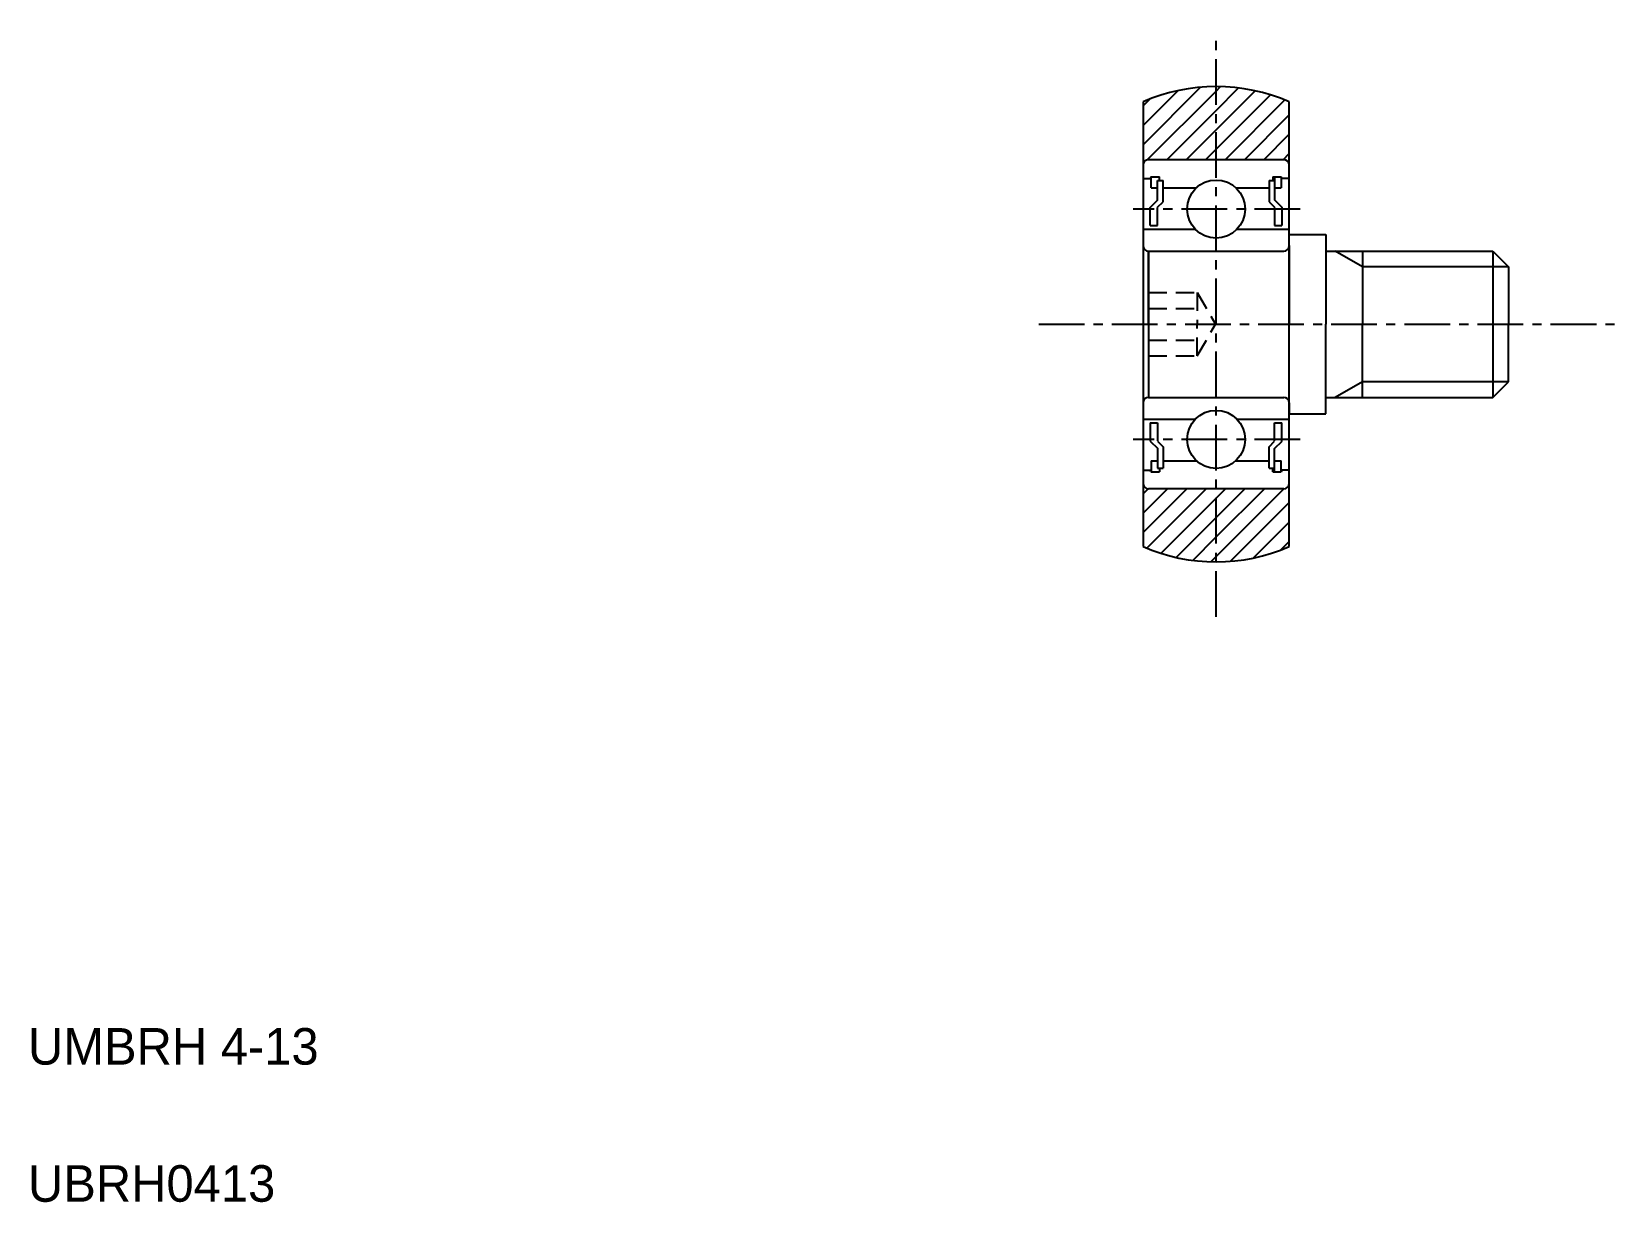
# Model space of a CAD drawing. Extents: x 2.6 to 46, y 2.5 to 34.5.
import ezdxf

# ---------------------------------------------------------------- set-up
doc = ezdxf.new("R2010")
doc.units = 0
doc.linetypes.add('CENTER', pattern=[2, 1.25, -0.25, 0.25, -0.25])
doc.linetypes.add('DASHED', pattern=[0.75, 0.5, -0.25])
doc.layers.get('0').update_dxf_attribs({"linetype": 'CONTINUOUS'})
doc.layers.add('CENTER', color=1, linetype='CENTER')

# ---------------------------------------------------------------- blocks, each defined once
blk = doc.blocks.new('*X4')
at = {"color": 0, "linetype": 'CONTINUOUS'}
for p, q in [((33, 31.409), (34.573, 32.982)), ((35, 32.879), (35.12, 32.999)), ((33, 31.939), (33.949, 32.888)), ((33, 32.47), (33.192, 32.662)), ((33.118, 30.997), (35, 32.879)), ((35, 32.348), (35.614, 32.962)), ((35, 31.818), (36.067, 32.885)), ((35, 31.288), (36.486, 32.774)), ((35.243, 31), (36.877, 32.634)), ((33.652, 31), (35, 32.348)), ((35.773, 31), (37, 32.227)), ((34.182, 31), (35, 31.818)), ((36.303, 31), (37, 31.697)), ((34.712, 31), (35, 31.288)), ((33, 30.879), (33.003, 30.882)), ((36.834, 31), (37, 31.166)), ((33, 21.863), (33.137, 22.001)), ((33, 20.802), (34.198, 22)), ((33, 21.333), (33.667, 22)), ((33.102, 20.374), (34.728, 22)), ((33.491, 20.233), (35, 21.742)), ((35, 20.151), (36.849, 22)), ((35, 20.681), (36.319, 22)), ((35, 21.211), (35.789, 22)), ((35, 21.742), (35.258, 22)), ((35.395, 20.016), (37, 21.62)), ((33.909, 20.12), (35, 21.211)), ((36.014, 20.104), (37, 21.09)), ((34.36, 20.041), (35, 20.681)), ((36.76, 20.32), (37, 20.56)), ((34.851, 20.002), (35, 20.151))]:
    blk.add_line(p, q, dxfattribs=at)

msp = doc.modelspace()

# ---------------------------------------------------------------- linework, layer by layer
at = {"color": 7, "linetype": 'CONTINUOUS'}
for p, q in [((33, 32.583), (33, 20.417)), ((37, 20.417), (37, 32.583)), ((36.85, 31), (33.15, 31)), ((33, 30.49), (33.205, 30.49)), ((33.217, 30.535), (33.205, 30.49)), ((33.217, 30.535), (33.449, 30.535)), ((33.22, 30.235), (33.22, 30.53)), ((33.4, 29.897), (33.4, 30.435)), ((33.4, 30.435), (33.55, 30.435)), ((33.45, 30.435), (33.45, 30.535)), ((33.45, 30.435), (33.45, 30.535)), ((33.45, 30.435), (33.55, 30.435)), ((33.55, 29.85), (33.55, 30.435)), ((33.55, 30.235), (33.55, 30.435)), ((36.45, 30.435), (36.45, 29.85)), ((36.45, 30.435), (36.6, 30.435)), ((36.55, 30.535), (36.55, 30.435)), ((36.551, 30.535), (36.783, 30.535)), ((36.6, 30.524), (36.6, 29.897)), ((36.78, 30.53), (36.78, 30.235)), ((36.795, 30.49), (36.783, 30.535)), ((37, 30.49), (36.795, 30.49)), ((33.22, 30.235), (33.403, 30.235)), ((33.55, 30.235), (34.464, 30.235)), ((35.536, 30.235), (36.45, 30.235)), ((36.597, 30.235), (36.78, 30.235)), ((33.194, 29.694), (33.403, 29.903)), ((33.2, 29.2), (33.2, 29.694)), ((33.399, 29.699), (33.55, 29.85)), ((33.4, 29.2), (33.4, 29.689)), ((36.45, 29.85), (36.601, 29.699)), ((36.597, 29.903), (36.806, 29.694)), ((36.6, 29.689), (36.6, 29.2)), ((36.8, 29.694), (36.8, 29.2)), ((37, 29.65), (37.001, 29.65)), ((33, 29.1), (34.428, 29.1)), ((33.2, 29.2), (33.4, 29.2)), ((35.572, 29.1), (36.983, 29.1)), ((36.6, 29.2), (36.8, 29.2)), ((37, 28.95), (38, 28.95)), ((37, 28.65), (37, 28.95)), ((37, 28.65), (37, 26.5)), ((38, 28.95), (38, 26.5)), ((33.15, 28.5), (36.85, 28.5)), ((33.15, 26.5), (33.15, 28.5)), ((33.15, 28.5), (33.15, 24.5)), ((33.15, 28.5), (36.85, 28.5)), ((38, 28.5), (42.57, 28.5)), ((39, 28.5), (39, 26.5)), ((42.57, 28.5), (43, 28.07)), ((42.57, 28.5), (42.57, 24.5)), ((43, 28.07), (43, 26.5)), ((33.15, 26.5), (33.15, 24.5)), ((37, 24.35), (37, 26.5)), ((37, 26.5), (37, 26.5)), ((38, 24.05), (38, 26.5)), ((39, 24.5), (39, 26.5)), ((43, 24.929), (43, 26.5)), ((42.57, 24.5), (43, 24.929)), ((33.15, 24.5), (36.85, 24.5)), ((33.15, 24.5), (36.85, 24.5)), ((37, 24.35), (37, 24.05)), ((38, 24.5), (42.57, 24.5)), ((33, 23.9), (34.428, 23.9)), ((35.572, 23.9), (36.983, 23.9)), ((37, 24.05), (38, 24.05)), ((33.2, 23.8), (33.4, 23.8)), ((33.2, 23.8), (33.2, 23.306)), ((33.4, 23.8), (33.4, 23.311)), ((36.6, 23.8), (36.8, 23.8)), ((36.6, 23.311), (36.6, 23.8)), ((36.8, 23.306), (36.8, 23.8)), ((37, 23.5), (37, 23.5)), ((33.194, 23.306), (33.403, 23.097)), ((33.399, 23.301), (33.55, 23.15)), ((33.4, 23.103), (33.4, 22.565)), ((33.55, 23.15), (33.55, 22.565)), ((36.45, 23.15), (36.601, 23.301)), ((36.45, 22.565), (36.45, 23.15)), ((36.597, 23.097), (36.806, 23.306)), ((36.6, 22.476), (36.6, 23.103)), ((33.22, 22.765), (33.403, 22.765)), ((33.22, 22.765), (33.22, 22.47)), ((33.55, 22.765), (33.55, 22.565)), ((33.55, 22.765), (34.464, 22.765)), ((35.536, 22.765), (36.45, 22.765)), ((36.597, 22.765), (36.78, 22.765)), ((36.78, 22.47), (36.78, 22.765)), ((33, 22.51), (33.205, 22.51)), ((33.217, 22.465), (33.205, 22.51)), ((33.217, 22.465), (33.449, 22.465)), ((33.4, 22.565), (33.55, 22.565)), ((33.45, 22.565), (33.45, 22.465)), ((33.45, 22.565), (33.55, 22.565)), ((33.45, 22.565), (33.45, 22.465)), ((36.45, 22.565), (36.6, 22.565)), ((36.55, 22.465), (36.55, 22.565)), ((36.551, 22.465), (36.783, 22.465)), ((36.795, 22.51), (36.783, 22.465)), ((37, 22.51), (36.795, 22.51)), ((36.85, 22), (33.15, 22))]:
    msp.add_line(p, q, dxfattribs=at)
at = {"color": 3, "linetype": 'CONTINUOUS'}
for p, q in [((39, 28.07), (38.256, 28.5)), ((43, 28.07), (39, 28.07)), ((39, 24.929), (38.256, 24.5)), ((43, 24.929), (39, 24.929))]:
    msp.add_line(p, q, dxfattribs=at)
at = {"color": 3, "linetype": 'DASHED'}
for p, q in [((33.15, 27.366), (34.483, 27.366)), ((34.483, 27.366), (34.483, 26.5)), ((34.483, 27.366), (34.983, 26.5)), ((33.15, 26.933), (34.483, 26.933)), ((34.483, 25.634), (34.483, 26.5)), ((34.483, 25.634), (34.983, 26.5)), ((33.15, 26.067), (34.483, 26.067)), ((33.15, 25.634), (34.483, 25.634))]:
    msp.add_line(p, q, dxfattribs=at)
at = {"color": 7, "linetype": 'CONTINUOUS'}
for centre in [(35, 29.65), (35, 23.35)]:
    msp.add_circle(centre, 0.794, dxfattribs=at)
for centre, radius, start, end in [((35, 28), 5, 66.4218, 113.5782), ((33.15, 30.85), 0.15, 90, 180), ((36.85, 30.85), 0.15, 0, 90), ((33.15, 28.65), 0.15, 180, 270), ((36.85, 28.65), 0.15, 270, 0), ((36.85, 28.65), 0.15, 270, 0), ((33.15, 24.35), 0.15, 90, 180), ((36.85, 24.35), 0.15, 0, 90), ((36.85, 24.35), 0.15, 360, 90), ((33.15, 22.15), 0.15, 180, 270), ((36.85, 22.15), 0.15, 270, 0), ((35, 25), 5, 246.4218, 293.5782)]:
    msp.add_arc(centre, radius, start, end, dxfattribs=at)
at = {"layer": 'CENTER', "color": 1, "linetype": 'CENTER'}
for p, q in [((35, 18.5), (35, 34.5)), ((37.303, 29.65), (32.731, 29.65)), ((30.15, 26.5), (46, 26.5)), ((37.303, 23.35), (32.731, 23.35))]:
    msp.add_line(p, q, dxfattribs=at)

# ---------------------------------------------------------------- block references
at = {"color": 3, "linetype": 'CONTINUOUS'}
msp.add_blockref('*X4', (0, 0), dxfattribs=at)

# ---------------------------------------------------------------- texts
at = {"color": 7, "linetype": 'CONTINUOUS'}
for s, p in [('UMBRH 4-13', (2.5, 6.25)), ('UBRH0413', (2.5, 2.5))]:
    msp.add_text(s, height=1, dxfattribs=at).set_placement(p)

doc.saveas('drawing.dxf')
